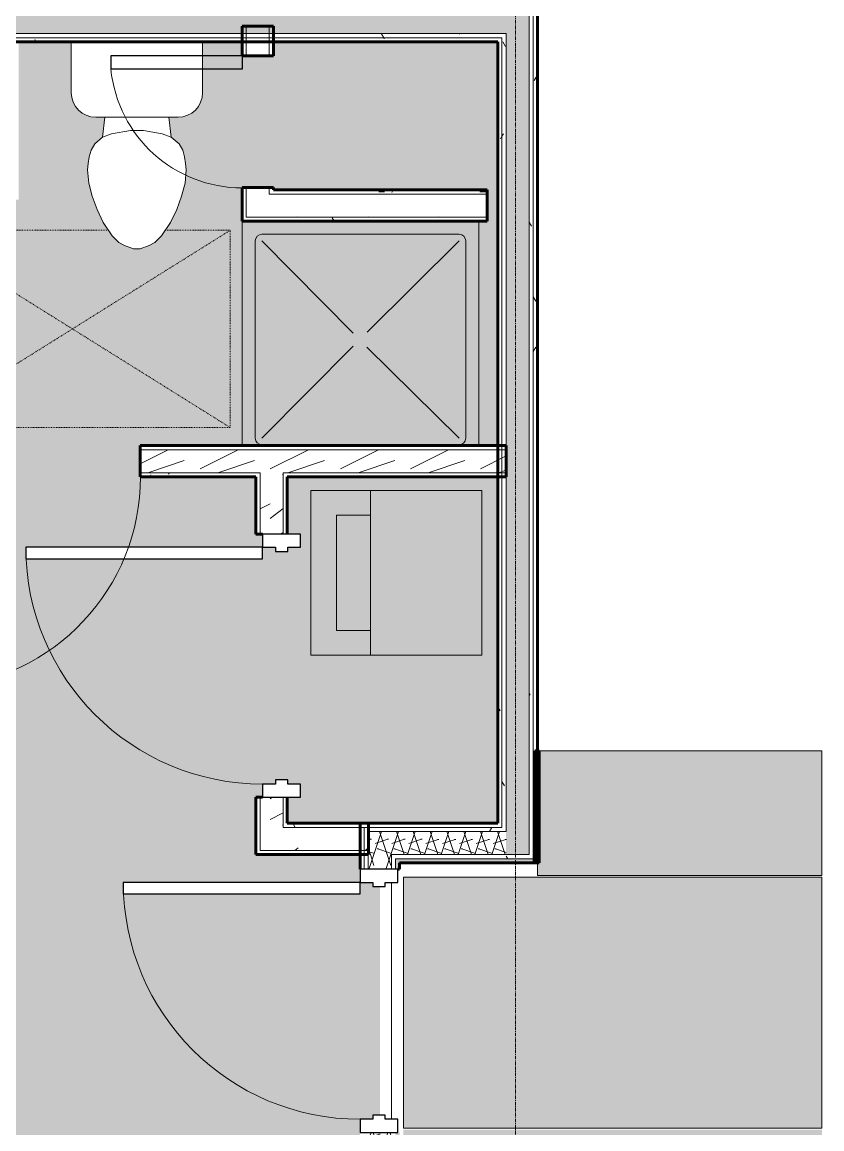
# Model space of a CAD drawing. Header units: inches. Extents: x -4105 to -1989, y 9836 to 11159.
# Drawn here: x -3556.3 to -3434.7, y 10669.9 to 10838.2 of the extents above; entities that cross this region are included whole.
import ezdxf

# ---------------------------------------------------------------- set-up
doc = ezdxf.new("R2010")
doc.units = ezdxf.units.IN
doc.header["$MEASUREMENT"] = 0
doc.linetypes.add('Dash', pattern=[0.25, 0.125, -0.125])
doc.linetypes.add('Grid Line 1_2_', pattern=[0.875, 0.5, -0.125, 0.125, -0.125])
for name, color, linetype, lineweight in [('0-1', 7, 'Continuous', 5), ('0-2', 7, 'Continuous', 9), ('A-AREA-PATT-4', 41, 'Continuous', 9), ('A-DOOR', 31, 'Continuous', 18), ('A-DOOR-1', 31, 'Continuous', 9), ('A-DOOR-2', 31, 'Continuous', 30), ('A-DOOR-FRAM', 31, 'Continuous', 30), ('A-FLOR', 192, 'Continuous', 18), ('A-FLOR-1', 250, 'Continuous', 18), ('A-FLOR-2', 192, 'Continuous', 5), ('A-GENM-HDLN', 13, 'Dash', 9), ('A-WALL', 113, 'Continuous', 18), ('A-WALL-2', 113, 'Continuous', 60), ('A-WALL-PATT-1', 111, 'Continuous', 9), ('I-WALL', 2, 'Continuous', 18), ('I-WALL-1', 2, 'Continuous', 5), ('I-WALL-2', 2, 'Continuous', 60), ('P-SANR-FIXT', 6, 'Continuous', 9), ('S-GRID-1', 1, 'Grid Line 1_2_', 9)]:
    doc.layers.add(name, color=color, linetype=linetype, lineweight=lineweight)
pattern_1 = [(0, (0, -1194), (20.48, 5.12), [0.845, -14.515, 0.845, -14.515, -81.92]), (0, (0, -1194), (20.48, 5.12), [-30.72, 0.845, -29.875, 0.845, -14.515, -35.84]), (0, (0, -1194), (20.48, 5.12), [-76.8, 0.845, -9.395, 0.845, -24.755]), (120, (7.68, -1191.44), (-14.67405, 15.1762003), [0.845, -14.515, 0.845, -14.515, -81.92]), (120, (7.68, -1191.44), (-14.67405, 15.1762003), [-30.72, 0.845, -29.875, 0.845, -14.515, -35.84]), (120, (7.68, -1191.44), (-14.67405, 15.1762003), [-76.8, 0.845, -9.395, 0.845, -24.755]), (240, (10.24, -1181.2), (-5.80595, -20.2962003), [0.845, -14.515, 0.845, -14.515, -81.92]), (240, (10.24, -1181.2), (-5.80595, -20.2962003), [-30.72, 0.845, -29.875, 0.845, -14.515, -35.84]), (240, (10.24, -1181.2), (-5.80595, -20.2962003), [-76.8, 0.845, -9.395, 0.845, -24.755])]
pattern_2 = [(216.87, (4.265, -1183.338), (31.9871619, 21.32545714), [5.331, -47.981]), (206.565, (10.662, -1186.536), (-10.662476, -10.6620098), [11.921, -11.921]), (198.435, (10.662, -1191.868), (-21.32449365, -10.6625869), [6.744, -26.974])]
pattern_3 = [(161.57, (0.32, -1193.68), (-2.560496185, -0.000537386), [0, -18.214, 2.022, 0]), (18.43, (-0.32, -1193.68), (-2.560496185, 0.000537386), [0, -18.214, 2.022, 0]), (108.43, (0.32, -1193.68), (1.27922091, -6.400876726), [6.07, -14.166]), (71.57, (-0.32, -1193.68), (1.27922091, 6.400876726), [6.07, -14.166])]

# ---------------------------------------------------------------- blocks, each defined once
blk = doc.blocks.new('Single-Flush - 32_ x 84_-1372862-ENLARGED FLOOR PLAN - 2ND FLOOR PLAN - WEST')
at = {"layer": 'A-DOOR-1'}
blk.add_arc((16, 2.37), 32.07, 93.5759, 180, dxfattribs=at)
at = {"layer": 'A-DOOR-2'}
for p, q in [((14, 2.37), (14, 34.38)), ((16, 34.38), (14, 34.38)), ((16, 2.37), (16, 34.38)), ((16, 2.37), (14, 2.37))]:
    blk.add_line(p, q, dxfattribs=at)
blk = doc.blocks.new('Stacked Washer and Dryer - 26_x25_ - Private-1372850-ENLARGED FLOOR PLAN - 2ND FLOOR PLAN - WEST')
at = {"layer": 'P-SANR-FIXT'}
blk.add_hatch(color=256, dxfattribs=at).paths.add_polyline_path([(0, 12.5), (0, -12.5), (26, -12.5), (26, 12.5), (13.76, 12.5)], flags=0)
for p, q in [((0, 12.5), (26, 12.5)), ((0, 12.5), (0, -12.5)), ((16.91, -12.5), (16.91, 12.5)), ((26, 12.5), (26, -12.5)), ((22.09, 8.75), (16.91, 8.75)), ((22.09, -8.75), (22.09, 8.75)), ((16.91, -8.75), (22.09, -8.75)), ((26, -12.5), (0, -12.5))]:
    blk.add_line(p, q, dxfattribs=at)
blk = doc.blocks.new('Door-Passage-Single-Flush - 36_ x 80_-1699972-ENLARGED FLOOR PLAN - 2ND FLOOR PLAN - WEST')
at = {"layer": 'A-DOOR-1'}
blk.add_arc((18, 1.625), 36, 90, 180, dxfattribs=at)
at = {"layer": 'A-DOOR-2'}
for p, q in [((18, 37.625), (16.25, 37.625)), ((16.25, 37.625), (16.25, 1.625)), ((18, 1.625), (18, 37.625)), ((16.25, 1.625), (18, 1.625))]:
    blk.add_line(p, q, dxfattribs=at)
at = {"layer": 'A-DOOR-FRAM'}
for p, q in [((-18, 1.625), (-20, 1.625)), ((-20, 1.625), (-20, -4.125)), ((-18, -0.3125), (-18, 1.625)), ((18, 1.625), (18, -0.3125)), ((20, 1.625), (18, 1.625)), ((20, -4.125), (20, 1.625)), ((-17.375, -0.3125), (-18, -0.3125)), ((-17.375, -2.1875), (-17.375, -0.3125)), ((18, -0.3125), (17.375, -0.3125)), ((17.375, -0.3125), (17.375, -2.1875)), ((-18, -4.125), (-18, -2.1875)), ((-18, -2.1875), (-17.375, -2.1875)), ((17.375, -2.1875), (18, -2.1875)), ((18, -2.1875), (18, -4.125)), ((-20, -4.125), (-18, -4.125)), ((18, -4.125), (20, -4.125))]:
    blk.add_line(p, q, dxfattribs=at)
blk = doc.blocks.new('Toilet-Domestic-3D - Toilet-Domestic-3D-V26-ENLARGED FLOOR PLAN - 2ND FLOOR PLAN - WEST')
at = {"layer": 'P-SANR-FIXT'}
for p, q in [((-9.98, 11.75), (-9.98, 19.48)), ((9.98, 19.48), (9.98, 11.75)), ((6.25, 8.02), (-6.25, 8.02)), ((-4.86, 8.02), (-5.21, 5)), ((4.86, 8.02), (5.21, 5)), ((-3.84, 5.5), (-5.21, 5)), ((-1, 6), (-3.84, 5.5)), ((1, 6), (-1, 6)), ((3.84, 5.5), (1, 6)), ((5.21, 5), (3.84, 5.5)), ((-6.4, 4), (-6.97, 3)), ((-5.21, 5), (-6.4, 4)), ((6.4, 4), (5.21, 5)), ((6.97, 3), (6.4, 4)), ((-7.24, 2), (-7.41, 1)), ((-6.97, 3), (-7.24, 2)), ((7.24, 2), (6.97, 3)), ((7.41, 1), (7.24, 2)), ((-7.41, 1), (-7.5, 0)), ((7.5, 0), (7.41, 1)), ((-7.5, 0), (-7.33, -1.99)), ((7.33, -1.99), (7.5, 0)), ((-7.33, -1.99), (-6.79, -4)), ((6.79, -4), (7.33, -1.99)), ((-6.79, -4), (-6.06, -6)), ((6.06, -6), (6.79, -4)), ((-6.06, -6), (-5.13, -8)), ((5.13, -8), (6.06, -6)), ((-5.13, -8), (-3.74, -10)), ((3.74, -10), (5.13, -8)), ((-3.74, -10), (-2.74, -11)), ((2.74, -11), (3.74, -10)), ((-2.74, -11), (-1.87, -11.5)), ((-1.87, -11.5), (-0.5, -12)), ((0.5, -12), (1.87, -11.5)), ((1.87, -11.5), (2.74, -11)), ((-0.5, -12), (0.5, -12))]:
    blk.add_line(p, q, dxfattribs=at)
for centre, start, end in [((-6.25, 11.75), 180, 270), ((6.25, 11.75), 270, 360)]:
    blk.add_arc(centre, 3.73, start, end, dxfattribs=at)
blk = doc.blocks.new('Shower Base-3D - 36_ x 36_-V34-ENLARGED FLOOR PLAN - 2ND FLOOR PLAN - WEST')
at = {"layer": 'P-SANR-FIXT'}
for p, q in [((-18, -16.11), (-18, 18)), ((18, 18), (18, -16.11)), ((15, 16), (-15, 16)), ((-16, 15), (-16, -15)), ((-1.13, 0.98), (-15, 15)), ((1.01, 1.11), (15, 15)), ((16, -15), (16, 15)), ((-1.12, -1), (-15, -15)), ((0.97, -1.14), (15, -15)), ((-15, -16), (15, -16))]:
    blk.add_line(p, q, dxfattribs=at)
for centre, start, end in [((-15, 15), 90, 180), ((15, 15), 360, 90), ((-15, -15), 180, 270), ((15, -15), 270, 0)]:
    blk.add_arc(centre, 1, start, end, dxfattribs=at)
blk = doc.blocks.new('Single-Flush - CLOSET-1720159-ENLARGED FLOOR PLAN - 2ND FLOOR PLAN - WEST')
at = {"layer": 'A-DOOR-1'}
blk.add_arc((10, 2.37), 20.07, 95.7201, 180, dxfattribs=at)
at = {"layer": 'A-DOOR-2'}
for p, q in [((8, 2.37), (8, 22.34)), ((10, 22.34), (8, 22.34)), ((10, 2.37), (10, 22.34)), ((10, 2.37), (8, 2.37))]:
    blk.add_line(p, q, dxfattribs=at)
blk = doc.blocks.new('ADA Clearances - 30_x48_-V30-ENLARGED FLOOR PLAN - 2ND FLOOR PLAN - WEST')
at = {"layer": 'A-GENM-HDLN'}
for p, q in [((15, -24), (-15, 24)), ((-15, -24), (15, 24)), ((15, 24), (-15, 24)), ((-15, 24), (-15, 14.12)), ((15, -24), (15, 24)), ((-15, 5.48), (-15, -24)), ((-15, -24), (15, -24))]:
    blk.add_line(p, q, dxfattribs=at)
blk = doc.blocks.new('CTR - 1st Phase - Unit Layouts_rvt-1-ENLARGED FLOOR PLAN - 2ND FLOOR PLAN - WEST')
at = {"layer": 'A-WALL-PATT-1'}
h = blk.add_hatch(dxfattribs=at)
h.set_pattern_fill('FP_2', color=256, style=0, pattern_type=2)
h.set_pattern_definition(pattern_2)
h.paths.add_polyline_path([(-3518.72, 10812.05), (-3518.72, 10813.05), (-3522.22, 10813.05), (-3522.22, 10812.05), (-3519.52, 10812.05)], flags=0)
h.paths.add_polyline_path([(-3518.72, 10833.05), (-3518.72, 10835.19), (-3522.22, 10835.19), (-3522.22, 10833.05), (-3519.52, 10833.05)], flags=0)
h = blk.add_hatch(dxfattribs=at)
h.set_pattern_fill('FP_1', color=256, style=0, pattern_type=2)
h.set_pattern_definition(pattern_1)
h.paths.add_polyline_path([(-3500.17, 10812.05), (-3485.6, 10812.05), (-3485.6, 10812.68), (-3518.72, 10812.68), (-3518.72, 10812.05)], flags=0)
h = blk.add_hatch(dxfattribs=at)
h.set_pattern_fill('FP_2', color=256, style=0, pattern_type=2)
h.set_pattern_definition(pattern_2)
h.paths.add_polyline_path([(-3519.52, 10808.55), (-3485.6, 10808.55), (-3485.6, 10812.05), (-3522.22, 10812.05), (-3522.22, 10808.55)], flags=0)
h = blk.add_hatch(dxfattribs=at)
h.set_pattern_fill('FP_1', color=256, style=0, pattern_type=2)
h.set_pattern_definition(pattern_1)
h.paths.add_polyline_path([(-3518.72, 10807.93), (-3485.6, 10807.93), (-3485.6, 10808.55), (-3522.85, 10808.55), (-3522.85, 10807.93), (-3519.52, 10807.93)], flags=0)
h = blk.add_hatch(dxfattribs=at)
h.set_pattern_fill('FP_1', color=256, style=0, pattern_type=2)
h.set_pattern_definition(pattern_1)
h.paths.add_polyline_path([(-3520.12, 10773.19), (-3483.97, 10773.19), (-3483.97, 10773.81), (-3538.37, 10773.81), (-3538.37, 10773.19), (-3531.06, 10773.19)], flags=0)
h.paths.add_polyline_path([(-3570.37, 10773.19), (-3570.37, 10773.81), (-3615.87, 10773.81), (-3615.87, 10773.19), (-3580.59, 10773.19)], flags=0)
h.paths.add_polyline_path([(-3648.12, 10773.19), (-3619.37, 10773.19), (-3619.37, 10773.81), (-3648.12, 10773.81)], flags=0)
h = blk.add_hatch(dxfattribs=at)
h.set_pattern_fill('FP_2', color=256, style=0, pattern_type=2)
h.set_pattern_definition(pattern_2)
h.paths.add_polyline_path([(-3538.37, 10769.69), (-3482.72, 10769.69), (-3482.72, 10773.19), (-3538.37, 10773.19)], flags=0)
h.paths.add_polyline_path([(-3587.12, 10769.69), (-3570.37, 10769.69), (-3570.37, 10773.19), (-3644.62, 10773.17), (-3644.62, 10769.69), (-3590.62, 10769.69)], flags=0)
h = blk.add_hatch(dxfattribs=at)
h.set_pattern_fill('FP_1', color=256, style=0, pattern_type=2)
h.set_pattern_definition(pattern_1)
h.paths.add_polyline_path([(-3483.98, 10769.06), (-3483.97, 10769.06), (-3483.97, 10769.69), (-3516.62, 10769.69), (-3516.62, 10769.06), (-3486.41, 10769.06)], flags=0)
h.paths.add_polyline_path([(-3528.99, 10769.06), (-3520.12, 10769.06), (-3520.12, 10769.69), (-3538.37, 10769.69), (-3538.37, 10769.06)], flags=0)
h.paths.add_polyline_path([(-3580.59, 10769.06), (-3570.37, 10769.06), (-3570.37, 10769.69), (-3587.12, 10769.69), (-3587.12, 10769.06), (-3586.5, 10769.06)], flags=0)
h.paths.add_polyline_path([(-3611.12, 10769.06), (-3590.62, 10769.06), (-3590.62, 10769.69), (-3615.87, 10769.69), (-3615.87, 10769.06), (-3615.25, 10769.06)], flags=0)
h.paths.add_polyline_path([(-3641.66, 10769.06), (-3619.37, 10769.06), (-3619.37, 10769.69), (-3644, 10769.69), (-3644, 10769.06)], flags=0)
h = blk.add_hatch(dxfattribs=at)
h.set_pattern_fill('FP_2', color=256, style=0, pattern_type=2)
h.set_pattern_definition(pattern_2)
h.paths.add_polyline_path([(-3516.62, 10715.76), (-3516.62, 10720.35), (-3520.12, 10720.35), (-3520.12, 10715.76), (-3519.52, 10715.76)], flags=0)
h.paths.add_polyline_path([(-3520.12, 10760.35), (-3516.62, 10760.35), (-3516.62, 10769.69), (-3520.12, 10769.69), (-3520.12, 10760.74)], flags=0)
h = blk.add_hatch(dxfattribs=at)
h.set_pattern_fill('FP_1', color=256, style=0, pattern_type=2)
h.set_pattern_definition(pattern_1)
h.paths.add_polyline_path([(-3516, 10716.39), (-3516, 10720.35), (-3516.62, 10720.35), (-3516.62, 10716.39)], flags=0)
h.paths.add_polyline_path([(-3516.62, 10760.35), (-3516, 10760.35), (-3516, 10769.06), (-3516.62, 10769.05), (-3516.62, 10761.82)], flags=0)
h = blk.add_hatch(dxfattribs=at)
h.set_pattern_fill('FP_1', color=256, style=0, pattern_type=2)
h.set_pattern_definition(pattern_1)
h.paths.add_polyline_path([(-3504.3, 10715.76), (-3504.92, 10716.39), (-3516.62, 10716.39), (-3516.62, 10715.76), (-3504.92, 10715.76)], flags=0)
h = blk.add_hatch(dxfattribs=at)
h.set_pattern_fill('FP_2', color=256, style=0, pattern_type=2)
h.set_pattern_definition(pattern_2)
h.paths.add_polyline_path([(-3504.26, 10712.26), (-3503.62, 10712.26), (-3503.62, 10715.09), (-3503.67, 10715.14), (-3503.62, 10715.14), (-3503.62, 10715.76), (-3520.12, 10715.76), (-3520.12, 10712.26), (-3504.92, 10712.26)], flags=0)
at = {"layer": 'A-WALL'}
for p, q in [((-3522.22, 10833.05), (-3522.22, 10837.56)), ((-3518.72, 10833.05), (-3518.72, 10837.56)), ((-3522.22, 10812.68), (-3522.22, 10813.05)), ((-3522.22, 10812.05), (-3522.22, 10812.68)), ((-3518.72, 10812.68), (-3518.72, 10813.05)), ((-3518.72, 10812.05), (-3518.72, 10812.68)), ((-3522.22, 10808.55), (-3522.22, 10812.05)), ((-3518.72, 10812.05), (-3485.6, 10812.05)), ((-3522.22, 10808.55), (-3485.6, 10808.55)), ((-3538.37, 10773.19), (-3482.72, 10773.19)), ((-3538.37, 10769.69), (-3520.12, 10769.69)), ((-3520.12, 10769.06), (-3520.12, 10769.69)), ((-3520.12, 10760.35), (-3520.12, 10769.06)), ((-3516.62, 10769.69), (-3482.72, 10769.69)), ((-3516.62, 10769.06), (-3516.62, 10769.69)), ((-3516.62, 10760.35), (-3516.62, 10769.06)), ((-3520.12, 10716.39), (-3520.12, 10720.35)), ((-3516.62, 10716.39), (-3516.62, 10720.35)), ((-3520.12, 10715.76), (-3520.12, 10716.39)), ((-3516.62, 10715.76), (-3516.62, 10716.39)), ((-3520.12, 10712.26), (-3520.12, 10715.76)), ((-3516.62, 10715.76), (-3503.62, 10715.76)), ((-3520.12, 10712.26), (-3503.62, 10712.26))]:
    blk.add_line(p, q, dxfattribs=at)
at = {"layer": 'A-WALL-2'}
for p, q in [((-3522.85, 10837.56), (-3522.85, 10833.05)), ((-3518.1, 10837.56), (-3522.85, 10837.56)), ((-3518.1, 10833.05), (-3518.1, 10837.56)), ((-3522.85, 10833.05), (-3518.1, 10833.05)), ((-3522.85, 10813.05), (-3522.85, 10812.68)), ((-3518.1, 10813.05), (-3522.85, 10813.05)), ((-3522.85, 10812.68), (-3522.85, 10808.55)), ((-3518.1, 10812.68), (-3518.1, 10813.05)), ((-3485.6, 10812.68), (-3518.1, 10812.68)), ((-3485.6, 10807.93), (-3485.6, 10812.68)), ((-3522.85, 10808.55), (-3522.85, 10807.93)), ((-3522.85, 10807.93), (-3485.6, 10807.93)), ((-3482.72, 10773.81), (-3538.37, 10773.81)), ((-3538.37, 10773.81), (-3538.37, 10769.06)), ((-3482.72, 10769.06), (-3482.72, 10773.81)), ((-3538.37, 10769.06), (-3520.75, 10769.06)), ((-3520.75, 10769.06), (-3520.75, 10760.35)), ((-3516, 10769.06), (-3482.72, 10769.06)), ((-3516, 10760.35), (-3516, 10769.06)), ((-3520.75, 10760.35), (-3519.75, 10760.35)), ((-3520.75, 10720.35), (-3520.75, 10716.39)), ((-3519.75, 10720.35), (-3520.75, 10720.35)), ((-3516, 10716.39), (-3516, 10720.35)), ((-3520.75, 10716.39), (-3520.75, 10712.26)), ((-3503.62, 10716.39), (-3516, 10716.39)), ((-3503.62, 10711.64), (-3503.62, 10716.39)), ((-3520.75, 10712.26), (-3520.75, 10711.64)), ((-3520.75, 10711.64), (-3503.62, 10711.64))]:
    blk.add_line(p, q, dxfattribs=at)
at = {"layer": '0-2'}
for name, p in [('Toilet-Domestic-3D - Toilet-Domestic-3D-V26-ENLARGED FLOOR PLAN - 2ND FLOOR PLAN - WEST', (-3538.85, 10815.71)), ('Shower Base-3D - 36_ x 36_-V34-ENLARGED FLOOR PLAN - 2ND FLOOR PLAN - WEST', (-3504.85, 10789.93))]:
    blk.add_blockref(name, p, dxfattribs=at)
for name, p, rotation in [('Single-Flush - CLOSET-1720159-ENLARGED FLOOR PLAN - 2ND FLOOR PLAN - WEST', (-3520.47, 10823.05), 90.00000000002899), ('ADA Clearances - 30_x48_-V30-ENLARGED FLOOR PLAN - 2ND FLOOR PLAN - WEST', (-3548.65, 10791.55), 270.0000000000322), ('Single-Flush - 32_ x 84_-1372862-ENLARGED FLOOR PLAN - 2ND FLOOR PLAN - WEST', (-3554.37, 10771.44), 180), ('Stacked Washer and Dryer - 26_x25_ - Private-1372850-ENLARGED FLOOR PLAN - 2ND FLOOR PLAN - WEST', (-3486.41, 10754.46), 180), ('Door-Passage-Single-Flush - 36_ x 80_-1699972-ENLARGED FLOOR PLAN - 2ND FLOOR PLAN - WEST', (-3518.12, 10740.35), 89.99999999997203)]:
    blk.add_blockref(name, p, dxfattribs=dict(at, rotation=rotation))
blk = doc.blocks.new('CTR - 1st Phase - Shell_rvt-1-ENLARGED FLOOR PLAN - 2ND FLOOR PLAN - WEST')
at = {"layer": 'A-FLOR-1'}
for p, q in [((-3500.17, 10671.39), (-3500.17, 10707.39)), ((-3500.17, 10707.39), (-3500.17, 10671.39))]:
    blk.add_line(p, q, dxfattribs=at)
at = {"layer": 'S-GRID-1'}
blk.add_line((-3481.32, 9836.18), (-3481.32, 11126.32), dxfattribs=at)
blk = doc.blocks.new('HOLLOW METAL - UNIT DOOR-2058696-ENLARGED FLOOR PLAN - 2ND FLOOR PLAN - WEST')
at = {"layer": 'A-DOOR-1'}
blk.add_arc((18, 3.25), 36, 90, 180, dxfattribs=at)
at = {"layer": 'A-DOOR-2'}
for p, q in [((18, 39.25), (16.25, 39.25)), ((16.25, 39.25), (16.25, 3.25)), ((18, 3.25), (18, 39.25)), ((16.25, 3.25), (18, 3.25))]:
    blk.add_line(p, q, dxfattribs=at)
at = {"layer": 'A-DOOR-FRAM'}
for p, q in [((-18, 3.25), (-20, 3.25)), ((-20, 3.25), (-20, -2.5)), ((-18, 1.3125), (-18, 3.25)), ((18, 3.25), (18, 1.3125)), ((20, 3.25), (18, 3.25)), ((20, -2.5), (20, 3.25)), ((-17.375, 1.3125), (-18, 1.3125)), ((-17.375, -0.5625), (-17.375, 1.3125)), ((18, 1.3125), (17.375, 1.3125)), ((17.375, 1.3125), (17.375, -0.5625)), ((-18, -2.5), (-18, -0.5625)), ((-18, -0.5625), (-17.375, -0.5625)), ((17.375, -0.5625), (18, -0.5625)), ((18, -0.5625), (18, -2.5)), ((-20, -2.5), (-18, -2.5)), ((18, -2.5), (20, -2.5))]:
    blk.add_line(p, q, dxfattribs=at)

msp = doc.modelspace()

# ---------------------------------------------------------------- block references
at = {"layer": '0-1'}
msp.add_blockref('CTR - 1st Phase - Unit Layouts_rvt-1-ENLARGED FLOOR PLAN - 2ND FLOOR PLAN - WEST', (0, 0), dxfattribs=at)

# ---------------------------------------------------------------- next in the draw order: hatches: boundary and pattern name
at = {"layer": 'A-AREA-PATT-4'}
h = msp.add_hatch(color=256, dxfattribs=at)
h.paths.add_polyline_path([(-3485.35, 10553.19), (-3483.97, 10553.19), (-3483.97, 10643.19), (-3487.35, 10643.19), (-3487.35, 10607.44), (-3485.35, 10607.44), (-3485.35, 10554.56)], flags=0)
h.paths.add_polyline_path([(-3641.66, 10553.19), (-3614.97, 10553.19), (-3614.97, 10578.5), (-3622.05, 10578.5), (-3622.05, 10595), (-3614.97, 10595), (-3614.97, 10608.62), (-3622.05, 10608.62), (-3622.05, 10625.12), (-3614.97, 10625.12), (-3614.97, 10637.74), (-3622.05, 10637.74), (-3622.05, 10654.24), (-3614.97, 10654.24), (-3614.97, 10661.79), (-3578.97, 10661.79), (-3578.97, 10659.19), (-3577.49, 10659.18), (-3577.41, 10659.13), (-3577.35, 10658.99), (-3577.35, 10658.1), (-3577.1, 10658.1), (-3577.1, 10654.37), (-3576.85, 10654.37), (-3576.85, 10652.4), (-3577.1, 10652.4), (-3577.1, 10643.04), (-3576.85, 10643.04), (-3576.85, 10642.45), (-3577.1, 10642.45), (-3577.1, 10641.86), (-3576.85, 10641.86), (-3576.85, 10641.27), (-3577.1, 10641.27), (-3577.1, 10640.68), (-3576.85, 10640.68), (-3576.85, 10640.09), (-3577.1, 10640.09), (-3577.1, 10639.5), (-3576.85, 10639.5), (-3576.85, 10638.91), (-3577.1, 10638.91), (-3577.1, 10636.28), (-3577.35, 10636.26), (-3577.37, 10635.33), (-3577.41, 10635.25), (-3577.55, 10635.19), (-3578.97, 10635.19), (-3578.97, 10577.19), (-3547.88, 10577.19), (-3547.88, 10577.56), (-3523.88, 10577.56), (-3523.88, 10577.19), (-3509.35, 10577.19), (-3509.35, 10607.44), (-3517.35, 10607.44), (-3517.35, 10643.19), (-3504.92, 10643.19), (-3504.92, 10671.39), (-3502.99, 10671.39), (-3502.99, 10672.01), (-3501.92, 10672.01), (-3501.92, 10706.76), (-3502.99, 10706.76), (-3502.99, 10707.39), (-3504.92, 10707.39), (-3504.92, 10711.64), (-3520.75, 10711.64), (-3520.75, 10720.35), (-3519.75, 10720.35), (-3519.75, 10722.35), (-3517.81, 10722.35), (-3517.81, 10722.98), (-3515.94, 10722.98), (-3515.94, 10722.35), (-3514, 10722.35), (-3514, 10720.35), (-3516, 10720.35), (-3516, 10716.39), (-3483.97, 10716.39), (-3483.98, 10769.06), (-3516, 10769.06), (-3516, 10760.35), (-3514, 10760.35), (-3514, 10758.35), (-3515.94, 10758.35), (-3515.94, 10757.73), (-3517.81, 10757.73), (-3517.81, 10758.35), (-3519.75, 10758.35), (-3519.75, 10760.35), (-3520.75, 10760.35), (-3520.75, 10769.06), (-3538.37, 10769.06), (-3538.37, 10773.81), (-3483.97, 10773.81), (-3483.97, 10835.19), (-3518.1, 10835.19), (-3518.1, 10833.05), (-3522.85, 10833.05), (-3522.85, 10835.19), (-3528.87, 10835.19), (-3528.87, 10827.46), (-3529, 10826.5), (-3529.37, 10825.6), (-3529.96, 10824.83), (-3530.74, 10824.24), (-3531.63, 10823.86), (-3532.68, 10823.74), (-3533.99, 10823.74), (-3533.64, 10820.71), (-3532.45, 10819.71), (-3531.88, 10818.71), (-3531.61, 10817.71), (-3531.44, 10816.71), (-3531.35, 10815.71), (-3531.52, 10813.72), (-3532.06, 10811.71), (-3532.79, 10809.71), (-3533.72, 10807.71), (-3535.11, 10805.71), (-3536.11, 10804.71), (-3536.97, 10804.21), (-3538.35, 10803.71), (-3539.35, 10803.71), (-3540.72, 10804.21), (-3541.59, 10804.71), (-3542.59, 10805.71), (-3543.98, 10807.71), (-3544.91, 10809.71), (-3545.64, 10811.71), (-3546.17, 10813.72), (-3546.35, 10815.71), (-3546.26, 10816.71), (-3546.08, 10817.71), (-3545.82, 10818.71), (-3545.25, 10819.71), (-3544.06, 10820.71), (-3543.71, 10823.74), (-3545.1, 10823.74), (-3546.06, 10823.86), (-3546.96, 10824.24), (-3547.73, 10824.83), (-3548.33, 10825.6), (-3548.7, 10826.5), (-3548.82, 10827.46), (-3548.82, 10835.19), (-3556.85, 10835.19), (-3556.85, 10811.19), (-3615.25, 10811.19), (-3615.25, 10810.81), (-3620, 10810.81), (-3620, 10835.19), (-3851.85, 10835.19), (-3851.85, 10743.6), (-3819.57, 10743.6), (-3819.57, 10737.55), (-3824.32, 10737.55), (-3824.32, 10738.85), (-3851.85, 10738.85), (-3851.85, 10708.54), (-3709.8, 10708.54), (-3709.8, 10703.79), (-3851.85, 10703.79), (-3851.85, 10553.19), (-3800.41, 10553.19), (-3800.41, 10569.31), (-3799.75, 10569.31), (-3799.72, 10569.35), (-3799.26, 10569.35), (-3799.26, 10569.31), (-3784.07, 10569.31), (-3784.07, 10569.35), (-3783.07, 10569.35), (-3783.07, 10569.31), (-3782.41, 10569.31), (-3782.41, 10565.31), (-3746.41, 10565.31), (-3746.41, 10569.31), (-3745.75, 10569.31), (-3745.75, 10569.35), (-3744.75, 10569.35), (-3744.75, 10569.31), (-3729.56, 10569.31), (-3729.56, 10569.35), (-3729.07, 10569.35), (-3729.07, 10569.31), (-3728.41, 10569.31), (-3728.41, 10553.19), (-3652.74, 10553.19)], flags=0)
h.paths.add_polyline_path([(-3847.9, 10566.26), (-3847.9, 10614.26), (-3812.9, 10614.26), (-3812.9, 10608.26), (-3811.9, 10608.26), (-3811.9, 10572.26), (-3812.9, 10572.26), (-3812.9, 10566.26), (-3843.9, 10566.26)], flags=0)
h.paths.add_polyline_path([(-3681.4, 10566.26), (-3708.9, 10566.26), (-3708.9, 10572.26), (-3709.9, 10572.26), (-3709.9, 10608.26), (-3708.9, 10608.26), (-3708.9, 10614.26), (-3673.9, 10614.26), (-3673.9, 10566.26), (-3677.9, 10566.26)], flags=0)
h.paths.add_polyline_path([(-3763.8, 10617.59), (-3796.9, 10617.59), (-3796.9, 10618.59), (-3802.9, 10618.59), (-3802.9, 10653.59), (-3718.9, 10653.59), (-3718.9, 10618.59), (-3724.9, 10618.59), (-3724.9, 10617.59)], flags=0)
h.paths.add_polyline_path([(-3586.5, 10703.79), (-3673.8, 10703.79), (-3673.8, 10708.54), (-3648.75, 10708.54), (-3648.75, 10715.41), (-3649.5, 10715.41), (-3649.5, 10717.91), (-3648.75, 10717.91), (-3648.75, 10718.16), (-3647.37, 10718.16), (-3647.37, 10738.16), (-3648.75, 10738.16), (-3648.75, 10760.41), (-3649.5, 10760.41), (-3649.5, 10762.91), (-3648.75, 10762.91), (-3648.75, 10773.81), (-3620, 10773.81), (-3620, 10776.81), (-3615.25, 10776.81), (-3615.25, 10773.81), (-3570.37, 10773.81), (-3570.37, 10769.06), (-3586.5, 10769.06), (-3586.5, 10762.91), (-3585.75, 10762.91), (-3585.75, 10760.41), (-3586.5, 10760.41), (-3586.5, 10760.16), (-3587.87, 10760.16), (-3587.87, 10740.16), (-3586.5, 10740.16), (-3586.5, 10717.91), (-3585.75, 10717.91), (-3585.75, 10715.41), (-3586.5, 10715.41), (-3586.5, 10704.41)], flags=0)
h.paths.add_polyline_path([(-3504.92, 10705.64), (-3540.92, 10705.64), (-3540.92, 10707.39), (-3504.92, 10707.39)], flags=0)
h.paths.add_polyline_path([(-3641.66, 10708.54), (-3620, 10708.54), (-3620, 10769.06), (-3644, 10769.06), (-3644, 10762.91), (-3643.25, 10762.91), (-3643.25, 10760.41), (-3644, 10760.41), (-3644, 10760.16), (-3647.37, 10760.16), (-3647.37, 10740.16), (-3646, 10740.16), (-3646, 10718.16), (-3644, 10718.16), (-3644, 10717.91), (-3643.25, 10717.91), (-3643.25, 10715.41), (-3644, 10715.41), (-3644, 10708.54)], flags=0)
h.paths.add_polyline_path([(-3591.25, 10708.54), (-3591.25, 10715.41), (-3592, 10715.41), (-3592, 10717.91), (-3591.25, 10717.91), (-3591.25, 10718.16), (-3587.87, 10718.16), (-3587.87, 10738.16), (-3589.25, 10738.16), (-3589.25, 10760.16), (-3591.25, 10760.16), (-3591.25, 10760.41), (-3592, 10760.41), (-3592, 10762.91), (-3591.25, 10762.91), (-3591.25, 10769.06), (-3615.25, 10769.06), (-3615.25, 10708.54), (-3592, 10708.54)], flags=0)
h.paths.add_polyline_path([(-3851.47, 10708.8), (-3851.47, 10736.8), (-3826.22, 10736.8), (-3826.22, 10727.3), (-3825.72, 10727.29), (-3825.72, 10726.8), (-3826.22, 10726.8), (-3826.22, 10710.55), (-3825.72, 10710.54), (-3825.72, 10709.8), (-3826.22, 10709.8), (-3826.22, 10708.8), (-3850.47, 10708.8)], flags=0)
h.paths.add_polyline_path([(-3512.41, 10741.96), (-3512.41, 10766.96), (-3486.41, 10766.96), (-3486.41, 10741.96), (-3501.92, 10741.96)], flags=0)
h.paths.add_polyline_path([(-3709.8, 10753), (-3786.43, 10753), (-3786.43, 10833), (-3708.43, 10833), (-3708.43, 10753)], flags=0)
h.paths.add_polyline_path([(-3519.75, 10756.6), (-3555.75, 10756.6), (-3555.75, 10758.35), (-3519.75, 10758.35)], flags=0)
h.paths.add_polyline_path([(-3501.92, 10807.93), (-3522.85, 10807.93), (-3522.85, 10813.05), (-3518.1, 10813.05), (-3518.1, 10812.68), (-3485.6, 10812.68), (-3485.6, 10807.93), (-3500.17, 10807.93)], flags=0)
h.paths.add_polyline_path([(-3808.43, 10814.5), (-3808.43, 10832.5), (-3790.43, 10832.5), (-3790.43, 10814.5)], flags=0)
h.paths.add_polyline_path([(-3706.5, 10814.5), (-3706.5, 10832.5), (-3688.5, 10832.5), (-3688.5, 10814.5)], flags=0)
at = {"layer": 'A-FLOR-2'}
h = msp.add_hatch(color=256, dxfattribs=at)
h.paths.add_polyline_path([(-3480.19, 10650.86), (-3434.72, 10650.86), (-3434.72, 10669.81), (-3498.33, 10669.81), (-3498.33, 10650.86)], flags=0)
h.paths.add_polyline_path([(-3434.72, 10670.06), (-3434.72, 10708.21), (-3498.33, 10708.21), (-3498.33, 10670.06), (-3458.45, 10670.06)], flags=0)
h.paths.add_polyline_path([(-3473.72, 10708.46), (-3434.72, 10708.46), (-3434.72, 10727.41), (-3477.72, 10727.41), (-3477.72, 10710.39), (-3477.97, 10710.39), (-3477.97, 10708.46)], flags=0)
at = {"layer": 'A-WALL-PATT-1'}
h = msp.add_hatch(dxfattribs=at)
h.set_pattern_fill('FP_1', color=256, style=0, pattern_type=2)
h.set_pattern_definition(pattern_1)
h.paths.add_polyline_path([(-3478.6, 10711.01), (-3478.6, 10965.36), (-3479.22, 10965.36), (-3479.22, 10711.01)], flags=0)
h = msp.add_hatch(dxfattribs=at)
h.set_pattern_fill('FP_1', color=256, style=0, pattern_type=2)
h.set_pattern_definition(pattern_1)
h.paths.add_polyline_path([(-3478.6, 10710.39), (-3478.35, 10710.39), (-3478.35, 10710.76), (-3477.97, 10710.39), (-3477.97, 10965.99), (-3478.6, 10965.99), (-3478.6, 10711.01)], flags=0)
h = msp.add_hatch(dxfattribs=at)
h.set_pattern_fill('FP_4', color=256, style=0, pattern_type=2)
h.set_pattern_definition(pattern_3)
h.paths.add_polyline_path([(-3482.71, 10711.64), (-3479.22, 10711.64), (-3479.22, 10964.74), (-3482.72, 10964.74), (-3482.72, 10711.64)], flags=0)
h = msp.add_hatch(dxfattribs=at)
h.set_pattern_fill('FP_1', color=256, style=0, pattern_type=2)
h.set_pattern_definition(pattern_1)
h.paths.add_polyline_path([(-3483.97, 10715.76), (-3483.35, 10715.76), (-3483.35, 10769.69), (-3483.97, 10769.69), (-3483.97, 10716.39)], flags=0)
h.paths.add_polyline_path([(-3483.35, 10773.19), (-3483.35, 10835.81), (-3483.97, 10835.81), (-3483.97, 10773.19), (-3483.65, 10773.19)], flags=0)
h.paths.add_polyline_path([(-3483.35, 10840.56), (-3483.35, 10903.19), (-3483.97, 10903.19), (-3483.97, 10840.56)], flags=0)
h.paths.add_polyline_path([(-3483.63, 10906.69), (-3483.35, 10906.69), (-3483.35, 10960.61), (-3483.97, 10960.61), (-3483.97, 10906.69)], flags=0)
h = msp.add_hatch(dxfattribs=at)
h.set_pattern_fill('FP_1', color=256, style=0, pattern_type=2)
h.set_pattern_definition(pattern_1)
h.paths.add_polyline_path([(-3483.35, 10715.14), (-3482.72, 10715.14), (-3482.72, 10769.69), (-3483.35, 10769.69), (-3483.35, 10715.14)], flags=0)
h.paths.add_polyline_path([(-3483.02, 10773.19), (-3482.72, 10773.19), (-3482.72, 10836.44), (-3483.35, 10836.44), (-3483.35, 10773.19)], flags=0)
h.paths.add_polyline_path([(-3483.35, 10839.94), (-3482.72, 10839.94), (-3482.72, 10903.19), (-3483.35, 10903.19), (-3483.35, 10840.56)], flags=0)
h.paths.add_polyline_path([(-3483.35, 10906.69), (-3482.72, 10906.69), (-3482.72, 10961.24), (-3483.35, 10961.24), (-3483.35, 10911.83)], flags=0)
h = msp.add_hatch(dxfattribs=at)
h.set_pattern_fill('FP_4', color=256, style=0, pattern_type=2)
h.set_pattern_definition(pattern_3)
h.paths.add_polyline_path([(-3519.52, 10836.44), (-3482.72, 10836.44), (-3482.72, 10839.94), (-3852.47, 10839.94), (-3852.47, 10836.44), (-3550.06, 10836.44)], flags=0)
h = msp.add_hatch(dxfattribs=at)
h.set_pattern_fill('FP_1', color=256, style=0, pattern_type=2)
h.set_pattern_definition(pattern_1)
h.paths.add_polyline_path([(-3519.52, 10835.81), (-3483.35, 10835.81), (-3483.35, 10836.44), (-3852.47, 10836.44), (-3852.47, 10835.81), (-3550.06, 10835.81)], flags=0)
h = msp.add_hatch(dxfattribs=at)
h.set_pattern_fill('FP_1', color=256, style=0, pattern_type=2)
h.set_pattern_definition(pattern_1)
h.paths.add_polyline_path([(-3519.52, 10835.19), (-3483.97, 10835.19), (-3483.97, 10835.81), (-3852.47, 10835.81), (-3852.47, 10835.19), (-3550.06, 10835.19)], flags=0)
h = msp.add_hatch(dxfattribs=at)
h.set_pattern_fill('FP_1', color=256, style=0, pattern_type=2)
h.set_pattern_definition(pattern_1)
h.paths.add_polyline_path([(-3504.3, 10715.76), (-3483.97, 10715.76), (-3483.97, 10716.39), (-3504.92, 10716.39)], flags=0)
h = msp.add_hatch(dxfattribs=at)
h.set_pattern_fill('FP_4', color=256, style=0, pattern_type=2)
h.set_pattern_definition(pattern_3)
h.paths.add_polyline_path([(-3483.35, 10711.64), (-3482.72, 10711.64), (-3482.72, 10715.14), (-3503.67, 10715.14), (-3503.62, 10715.09), (-3503.62, 10712.26), (-3503.67, 10712.26), (-3503.67, 10711.64), (-3483.97, 10711.64)], flags=0)
h = msp.add_hatch(dxfattribs=at)
h.set_pattern_fill('FP_1', color=256, style=0, pattern_type=2)
h.set_pattern_definition(pattern_1)
h.paths.add_polyline_path([(-3483.35, 10715.14), (-3483.35, 10715.76), (-3503.62, 10715.76), (-3503.62, 10715.14), (-3483.97, 10715.14)], flags=0)
h = msp.add_hatch(dxfattribs=at)
h.set_pattern_fill('FP_1', color=256, style=0, pattern_type=2)
h.set_pattern_definition(pattern_1)
h.paths.add_polyline_path([(-3503.67, 10644.44), (-3503.67, 10669.39), (-3504.3, 10669.39), (-3504.3, 10644.44)], flags=0)
h.paths.add_polyline_path([(-3504.3, 10709.39), (-3503.67, 10709.39), (-3503.67, 10711.64), (-3504.3, 10711.64), (-3504.3, 10710.39)], flags=0)
h = msp.add_hatch(dxfattribs=at)
h.set_pattern_fill('FP_4', color=256, style=0, pattern_type=2)
h.set_pattern_definition(pattern_3)
h.paths.add_polyline_path([(-3500.21, 10647.94), (-3500.17, 10647.94), (-3500.17, 10669.39), (-3503.67, 10669.39), (-3503.67, 10647.94), (-3503.64, 10647.94)], flags=0)
h.paths.add_polyline_path([(-3501.11, 10709.39), (-3500.17, 10709.39), (-3500.17, 10711.64), (-3503.67, 10711.64), (-3503.67, 10709.39), (-3501.28, 10709.39)], flags=0)
h = msp.add_hatch(dxfattribs=at)
h.set_pattern_fill('FP_1', color=256, style=0, pattern_type=2)
h.set_pattern_definition(pattern_1)
h.paths.add_polyline_path([(-3479.22, 10711.01), (-3479.22, 10711.64), (-3500.17, 10711.64), (-3500.17, 10711.01), (-3479.23, 10711.01)], flags=0)
at = {"layer": 'I-WALL'}
h = msp.add_hatch(color=256, dxfattribs=at)
h.paths.add_polyline_path([(-3477.97, 10710.39), (-3477.72, 10710.39), (-3477.72, 10727.41), (-3477.97, 10727.41), (-3477.97, 10711.01)], flags=0)
h.paths.add_polyline_path([(-3478.35, 10710.39), (-3477.97, 10710.39), (-3478.35, 10710.76)], flags=0)
h = msp.add_hatch(color=256, dxfattribs=at)
h.paths.add_polyline_path([(-3498.92, 10649.19), (-3498.92, 10669.39), (-3499.55, 10669.39), (-3499.55, 10649.19)], flags=0)
h.paths.add_polyline_path([(-3498.92, 10709.39), (-3498.92, 10710.39), (-3499.55, 10710.39), (-3499.55, 10709.39), (-3499.04, 10709.39)], flags=0)
at = {"layer": 'I-WALL-1'}
msp.add_hatch(color=256, dxfattribs=at).paths.add_polyline_path([(-3478.6, 10710.39), (-3478.6, 10711.01), (-3499.55, 10711.01), (-3499.55, 10710.39), (-3479.22, 10710.39)], flags=0)

# ---------------------------------------------------------------- next in the draw order: linework, layer by layer
at = {"layer": 'A-FLOR'}
for p, q in [((-3434.72, 10727.41), (-3477.72, 10727.41)), ((-3434.72, 10708.46), (-3434.72, 10727.41)), ((-3477.97, 10710.39), (-3477.97, 10708.46)), ((-3434.72, 10708.21), (-3498.33, 10708.21)), ((-3498.33, 10708.21), (-3498.33, 10670.06)), ((-3477.97, 10708.46), (-3434.72, 10708.46)), ((-3434.72, 10670.06), (-3434.72, 10708.21)), ((-3498.33, 10670.06), (-3434.72, 10670.06))]:
    msp.add_line(p, q, dxfattribs=at)
at = {"layer": 'A-WALL'}
for p, q in [((-3478.6, 10965.99), (-3478.6, 10711.01)), ((-3479.22, 10711.64), (-3479.22, 10964.74)), ((-3482.72, 10836.44), (-3852.47, 10836.44)), ((-3483.35, 10835.81), (-3852.47, 10835.81)), ((-3483.35, 10715.76), (-3483.35, 10835.81)), ((-3482.72, 10715.14), (-3482.72, 10836.44)), ((-3504.3, 10715.76), (-3483.35, 10715.76)), ((-3504.3, 10709.39), (-3504.3, 10715.76)), ((-3503.67, 10715.14), (-3482.72, 10715.14)), ((-3503.67, 10709.39), (-3503.67, 10715.14)), ((-3500.17, 10711.64), (-3479.22, 10711.64)), ((-3500.17, 10709.39), (-3500.17, 10711.64)), ((-3499.55, 10711.01), (-3478.6, 10711.01)), ((-3499.55, 10711.01), (-3499.55, 10709.39)), ((-3478.6, 10711.01), (-3478.6, 10710.39))]:
    msp.add_line(p, q, dxfattribs=at)
at = {"layer": 'I-WALL-2'}
for p, q in [((-3477.97, 10710.39), (-3477.97, 10965.99)), ((-3852.47, 10835.19), (-3483.97, 10835.19)), ((-3483.97, 10835.19), (-3483.97, 10716.39)), ((-3477.72, 10727.41), (-3478.35, 10727.41)), ((-3478.35, 10727.41), (-3478.35, 10710.39)), ((-3477.72, 10710.39), (-3477.72, 10727.41)), ((-3483.97, 10716.39), (-3504.92, 10716.39)), ((-3504.92, 10716.39), (-3504.92, 10709.39)), ((-3498.92, 10709.39), (-3498.92, 10710.39)), ((-3498.92, 10710.39), (-3477.72, 10710.39)), ((-3499.17, 10709.39), (-3498.92, 10709.39))]:
    msp.add_line(p, q, dxfattribs=at)

# ---------------------------------------------------------------- next in the draw order: block references
at = {"layer": '0-1'}
msp.add_blockref('CTR - 1st Phase - Shell_rvt-1-ENLARGED FLOOR PLAN - 2ND FLOOR PLAN - WEST', (0, 0), dxfattribs=at)
at = {"layer": 'A-DOOR', "rotation": 89.999999999997}
msp.add_blockref('HOLLOW METAL - UNIT DOOR-2058696-ENLARGED FLOOR PLAN - 2ND FLOOR PLAN - WEST', (-3501.67, 10689.39), dxfattribs=at)

doc.saveas('drawing.dxf')
